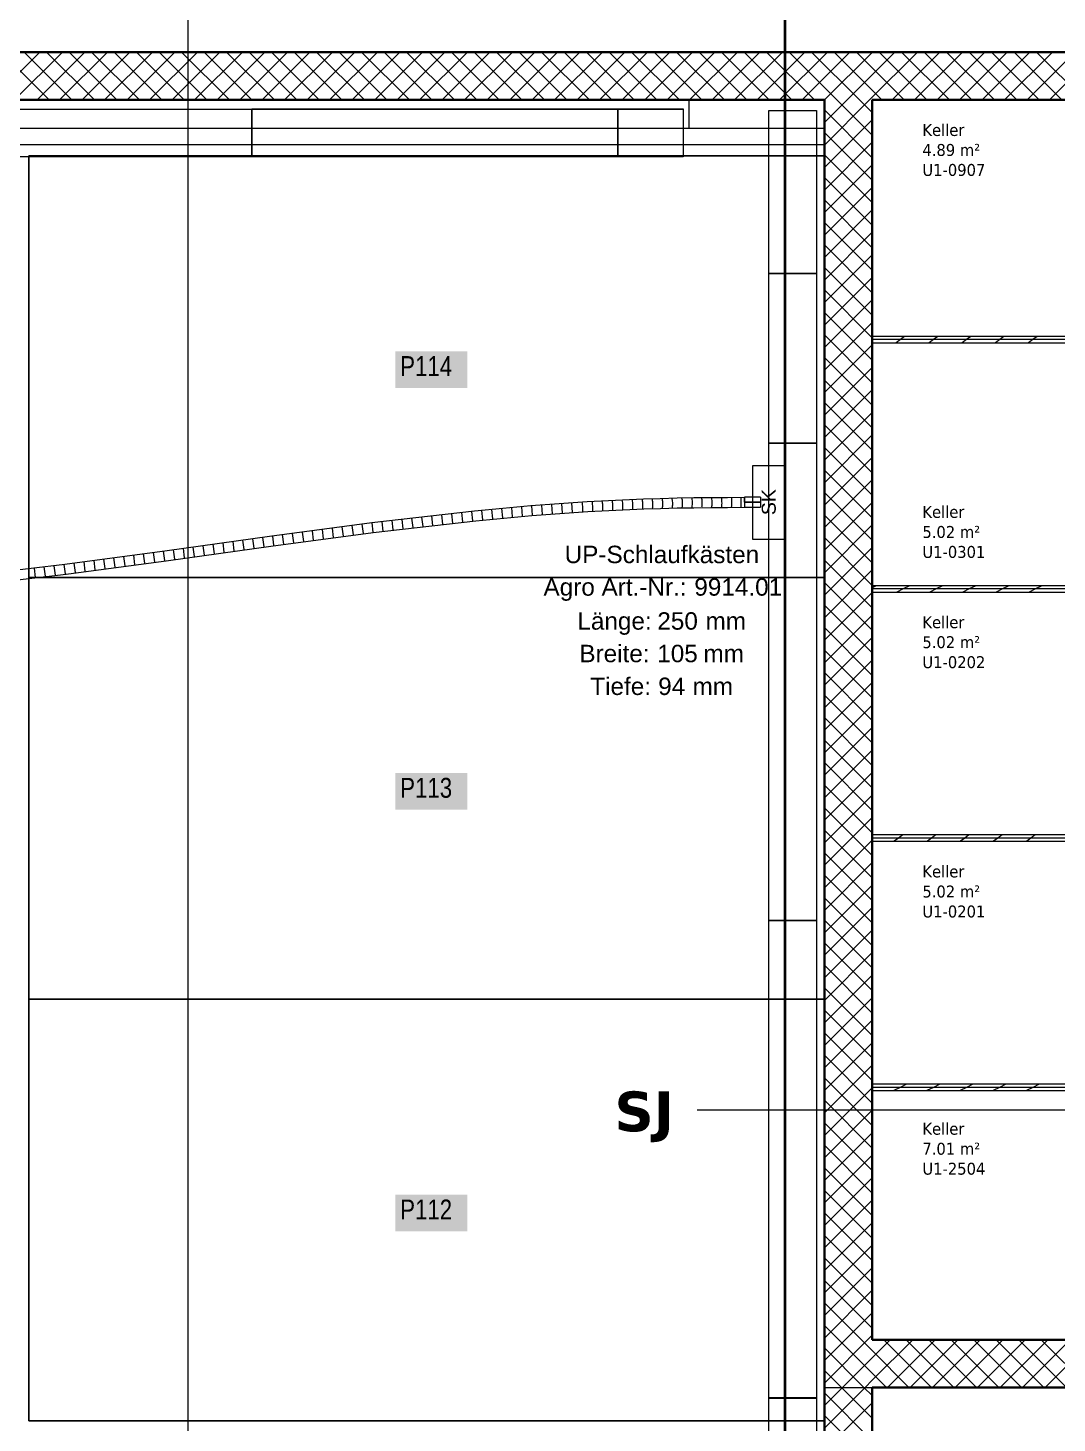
# Model space of a CAD drawing. Extents: x -882 to 613, y -179 to 707.
# Drawn here: x 5.4 to 134.7, y 392 to 567.3 of the extents above; entities that cross this region are included whole.
import ezdxf
from ezdxf.lldxf.tags import DXFTag

# ---------------------------------------------------------------- set-up
doc = ezdxf.new("R2010")
doc.units = 0
doc.layers.get('0').update_dxf_attribs({"lineweight": 13})
for name, color, linetype, lineweight, true_color in [('A-____-MATC-OTLN', 7, 'Strichpunkt - Mittel', 40, 0x0080ff), ('A-DETL-____-OTLN', 5, 'Continuous', 9, 0x0000ff), ('EL01_WAN_Röhre Decke', 1, 'Continuous', 13, 0xff0000), ('EL01_WAN_Röhre Decke Typ', 1, 'Continuous', 13, 0xff0000), ('EL01_WAN_Schlaufkasten', 1, 'Continuous', 13, 0xff0000), ('EL01_WAN_Trassen', 40, 'Continuous', 13, 0xffbf00), ('S-GRID-____-IDEN', 7, 'Continuous', 9, 0x5555aa)]:
    doc.layers.add(name, color=color, linetype=linetype, lineweight=lineweight, true_color=true_color)
for name, color, linetype, lineweight in [('A-AREA-____-IDEN', 7, 'Continuous', 5), ('A-FLOR-____-OTLN', 7, 'Continuous', 9), ('A-WALL-____-MCUT', 7, 'Continuous', 35), ('A-WALL-____-PATT', 7, 'Continuous', 35), ('A-WALL-FNSH-MCUT', 7, 'Continuous', 35), ('C-PRKG-____-IDEN', 7, 'Continuous', 5), ('C-PRKG-____-OTLN', 7, 'Continuous', 9), ('S-GRID-____-OTLN', 7, 'Continuous', 5)]:
    doc.layers.add(name, color=color, linetype=linetype, lineweight=lineweight)
doc.styles.get("Standard").update_dxf_attribs({"font": 'arial.ttf'})
tags = doc.linetypes.add('_Rasterlinie_', pattern=[0.375, 0.2, -0.05, 0.075, -0.05]).pattern_tags.tags
tags[10:11] = [DXFTag(74, 4), DXFTag(75, 0), DXFTag(340, '0'), DXFTag(46, 1.0), DXFTag(50, 0.0), DXFTag(44, 0.0), DXFTag(45, 0.0)]
tags[8:9] = [DXFTag(74, 4), DXFTag(75, 0), DXFTag(340, '0'), DXFTag(46, 1.0), DXFTag(50, 0.0), DXFTag(44, 0.0), DXFTag(45, 0.0)]
tags[6:7] = [DXFTag(74, 4), DXFTag(75, 0), DXFTag(340, '0'), DXFTag(46, 1.0), DXFTag(50, 0.0), DXFTag(44, 0.0), DXFTag(45, 0.0)]
tags[4:5] = [DXFTag(74, 4), DXFTag(75, 0), DXFTag(340, '0'), DXFTag(46, 1.0), DXFTag(50, 0.0), DXFTag(44, 0.0), DXFTag(45, 0.0)]
tags = doc.linetypes.add('Gestrichelt', pattern=[0.1, 0.05, -0.05]).pattern_tags.tags
tags[6:7] = [DXFTag(74, 4), DXFTag(75, 0), DXFTag(340, '0'), DXFTag(46, 1.0), DXFTag(50, 0.0), DXFTag(44, 0.0), DXFTag(45, 0.0)]
tags[4:5] = [DXFTag(74, 4), DXFTag(75, 0), DXFTag(340, '0'), DXFTag(46, 1.0), DXFTag(50, 0.0), DXFTag(44, 0.0), DXFTag(45, 0.0)]
tags = doc.linetypes.add('Strichpunkt - Mittel', pattern=[0.35, 0.15, -0.1, 0, -0.1]).pattern_tags.tags
tags[10:11] = [DXFTag(74, 4), DXFTag(75, 0), DXFTag(340, '0'), DXFTag(46, 1.0), DXFTag(50, 0.0), DXFTag(44, 0.0), DXFTag(45, 0.0)]
tags[8:9] = [DXFTag(74, 4), DXFTag(75, 0), DXFTag(340, '0'), DXFTag(46, 1.0), DXFTag(50, 0.0), DXFTag(44, 0.0), DXFTag(45, 0.0)]
tags[6:7] = [DXFTag(74, 4), DXFTag(75, 0), DXFTag(340, '0'), DXFTag(46, 1.0), DXFTag(50, 0.0), DXFTag(44, 0.0), DXFTag(45, 0.0)]
tags[4:5] = [DXFTag(74, 4), DXFTag(75, 0), DXFTag(340, '0'), DXFTag(46, 1.0), DXFTag(50, 0.0), DXFTag(44, 0.0), DXFTag(45, 0.0)]
tags = doc.linetypes.add('STRICHPUNKT2', pattern=[12.7, 6.35, -3.175, 0, -3.175]).pattern_tags.tags
tags[10:11] = [DXFTag(74, 4), DXFTag(75, 0), DXFTag(340, '0'), DXFTag(46, 0.0), DXFTag(50, 0.0), DXFTag(44, 0.0), DXFTag(45, 0.0)]
tags[8:9] = [DXFTag(74, 4), DXFTag(75, 0), DXFTag(340, '0'), DXFTag(46, 0.0), DXFTag(50, 0.0), DXFTag(44, 0.0), DXFTag(45, 0.0)]
tags[6:7] = [DXFTag(74, 4), DXFTag(75, 0), DXFTag(340, '0'), DXFTag(46, 0.0), DXFTag(50, 0.0), DXFTag(44, 0.0), DXFTag(45, 0.0)]
tags[4:5] = [DXFTag(74, 4), DXFTag(75, 0), DXFTag(340, '0'), DXFTag(46, 0.0), DXFTag(50, 0.0), DXFTag(44, 0.0), DXFTag(45, 0.0)]

# ---------------------------------------------------------------- blocks, each defined once
blk = doc.blocks.new('Referenz-A0UJ2IESXE', base_point=(-902.38, -164.15))
at = {"layer": 'A-____-MATC-OTLN', "color": 0, "linetype": 'Strichpunkt - Mittel', "ltscale": 0.4}
blk.add_line((100.49, 702.41), (100.49, -157.46), dxfattribs=at)
at = {"layer": 'A-DETL-____-OTLN', "color": 0, "linetype": 'Gestrichelt', "ltscale": 0.13}
blk.add_line((-53.71, 552.68), (105.49, 552.68), dxfattribs=at)
at = {"layer": 'A-FLOR-____-OTLN', "color": 0, "linetype": 'Continuous', "ltscale": 0.13}
for p, q in [((105.49, 558.28), (-53.71, 558.28)), ((88.49, 554.69), (88.49, 558.28)), ((105.49, 554.69), (-53.71, 554.69))]:
    blk.add_line(p, q, dxfattribs=at)
at = {"layer": 'A-WALL-____-MCUT', "color": 0, "linetype": 'Continuous', "ltscale": 0.35}
for p, q in [((368.89, 564.29), (-640.67, 564.29)), ((105.49, 558.29), (-53.71, 558.29)), ((105.49, 558.29), (105.49, 319.69)), ((111.49, 527.77), (111.49, 558.29)), ((222.79, 558.29), (111.49, 558.29)), ((111.49, 402.49), (111.49, 527.77)), ((244.79, 402.49), (111.49, 402.49)), ((111.49, 396.49), (243.79, 396.49)), ((111.49, 327.69), (111.49, 396.49))]:
    blk.add_line(p, q, dxfattribs=at)
at = {"layer": 'A-WALL-____-MCUT', "color": 0, "linetype": 'Continuous', "lineweight": 9, "ltscale": 0.13}
for p, q in [((177.29, 528.17), (111.49, 528.17)), ((177.29, 496.84), (111.49, 496.84)), ((177.29, 465.52), (111.49, 465.52)), ((177.69, 434.19), (111.49, 434.19)), ((105.49, 396.49), (111.49, 396.49))]:
    blk.add_line(p, q, dxfattribs=at)
at = {"layer": 'A-WALL-____-PATT', "color": 0, "linetype": 'Continuous', "lineweight": 9, "ltscale": 0.13}
for p, q in [((0.86, 558.29), (6.86, 564.29)), ((8.05, 558.29), (2.05, 564.29)), ((3.69, 558.29), (9.69, 564.29)), ((10.88, 558.29), (4.88, 564.29)), ((6.52, 558.29), (12.52, 564.29)), ((13.71, 558.29), (7.71, 564.29)), ((9.35, 558.29), (15.35, 564.29)), ((16.54, 558.29), (10.54, 564.29)), ((12.18, 558.29), (18.18, 564.29)), ((19.37, 558.29), (13.37, 564.29)), ((15, 558.29), (21, 564.29)), ((22.2, 558.29), (16.2, 564.29)), ((17.83, 558.29), (23.83, 564.29)), ((25.02, 558.29), (19.02, 564.29)), ((20.66, 558.29), (26.66, 564.29)), ((27.85, 558.29), (21.85, 564.29)), ((23.49, 558.29), (29.49, 564.29)), ((30.68, 558.29), (24.68, 564.29)), ((26.32, 558.29), (32.32, 564.29)), ((33.51, 558.29), (27.51, 564.29)), ((29.15, 558.29), (35.15, 564.29)), ((36.34, 558.29), (30.34, 564.29)), ((31.98, 558.29), (37.98, 564.29)), ((39.17, 558.29), (33.17, 564.29)), ((34.8, 558.29), (40.8, 564.29)), ((41.99, 558.29), (35.99, 564.29)), ((37.63, 558.29), (43.63, 564.29)), ((44.82, 558.29), (38.82, 564.29)), ((40.46, 558.29), (46.46, 564.29)), ((47.65, 558.29), (41.65, 564.29)), ((43.29, 558.29), (49.29, 564.29)), ((50.48, 558.29), (44.48, 564.29)), ((46.12, 558.29), (52.12, 564.29)), ((53.31, 558.29), (47.31, 564.29)), ((48.95, 558.29), (54.95, 564.29)), ((56.14, 558.29), (50.14, 564.29)), ((51.77, 558.29), (57.77, 564.29)), ((58.97, 558.29), (52.97, 564.29)), ((54.6, 558.29), (60.6, 564.29)), ((61.79, 558.29), (55.79, 564.29)), ((57.43, 558.29), (63.43, 564.29)), ((64.62, 558.29), (58.62, 564.29)), ((60.26, 558.29), (66.26, 564.29)), ((67.45, 558.29), (61.45, 564.29)), ((63.09, 558.29), (69.09, 564.29)), ((70.28, 558.29), (64.28, 564.29)), ((65.92, 558.29), (71.92, 564.29)), ((73.11, 558.29), (67.11, 564.29)), ((68.74, 558.29), (74.74, 564.29)), ((75.94, 558.29), (69.94, 564.29)), ((71.57, 558.29), (77.57, 564.29)), ((78.76, 558.29), (72.76, 564.29)), ((74.4, 558.29), (80.4, 564.29)), ((81.59, 558.29), (75.59, 564.29)), ((77.23, 558.29), (83.23, 564.29)), ((84.42, 558.29), (78.42, 564.29)), ((80.06, 558.29), (86.06, 564.29)), ((87.25, 558.29), (81.25, 564.29)), ((82.89, 558.29), (88.89, 564.29)), ((90.08, 558.29), (84.08, 564.29)), ((85.72, 558.29), (91.72, 564.29)), ((92.91, 558.29), (86.91, 564.29)), ((88.54, 558.29), (94.54, 564.29)), ((95.73, 558.29), (89.73, 564.29)), ((91.37, 558.29), (97.37, 564.29)), ((98.56, 558.29), (92.56, 564.29)), ((94.2, 558.29), (100.2, 564.29)), ((101.39, 558.29), (95.39, 564.29)), ((97.03, 558.29), (103.03, 564.29)), ((104.22, 558.29), (98.22, 564.29)), ((99.86, 558.29), (105.86, 564.29)), ((107.05, 558.29), (101.05, 564.29)), ((102.69, 558.29), (108.69, 564.29)), ((109.88, 558.29), (103.88, 564.29)), ((105.51, 558.29), (111.51, 564.29)), ((112.71, 558.29), (106.71, 564.29)), ((108.34, 558.29), (114.34, 564.29)), ((115.53, 558.29), (109.53, 564.29)), ((111.17, 558.29), (117.17, 564.29)), ((118.36, 558.29), (112.36, 564.29)), ((114, 558.29), (120, 564.29)), ((121.19, 558.29), (115.19, 564.29)), ((116.83, 558.29), (122.83, 564.29)), ((124.02, 558.29), (118.02, 564.29)), ((119.66, 558.29), (125.66, 564.29)), ((126.85, 558.29), (120.85, 564.29)), ((122.48, 558.29), (128.48, 564.29)), ((129.68, 558.29), (123.68, 564.29)), ((125.31, 558.29), (131.31, 564.29)), ((132.5, 558.29), (126.5, 564.29)), ((128.14, 558.29), (134.14, 564.29)), ((135.33, 558.29), (129.33, 564.29)), ((130.97, 558.29), (136.97, 564.29)), ((138.16, 558.29), (132.16, 564.29)), ((133.8, 558.29), (139.8, 564.29)), ((105.49, 558.27), (105.51, 558.29)), ((105.49, 555.44), (108.34, 558.29)), ((105.49, 552.61), (111.17, 558.29)), ((111.49, 553.85), (107.05, 558.29)), ((111.49, 556.68), (109.88, 558.29)), ((111.49, 551.02), (105.49, 557.02)), ((105.49, 549.78), (111.49, 555.78)), ((111.49, 548.2), (105.49, 554.2)), ((105.49, 546.95), (111.49, 552.95)), ((111.49, 545.37), (105.49, 551.37)), ((105.49, 544.12), (111.49, 550.12)), ((111.49, 542.54), (105.49, 548.54)), ((105.49, 541.29), (111.49, 547.29)), ((111.49, 539.71), (105.49, 545.71)), ((105.49, 538.47), (111.49, 544.47)), ((111.49, 536.88), (105.49, 542.88)), ((105.49, 535.64), (111.49, 541.64)), ((111.49, 534.05), (105.49, 540.05)), ((105.49, 532.81), (111.49, 538.81)), ((111.49, 531.23), (105.49, 537.23)), ((105.49, 529.98), (111.49, 535.98)), ((111.49, 528.4), (105.49, 534.4)), ((105.49, 527.15), (111.49, 533.15)), ((111.49, 525.57), (105.49, 531.57)), ((105.49, 524.32), (111.49, 530.32)), ((111.49, 522.74), (105.49, 528.74)), ((115.03, 528.17), (114.49, 527.77)), ((115.56, 528.57), (115.03, 528.17)), ((119.19, 528.17), (118.66, 527.77)), ((119.73, 528.57), (119.19, 528.17)), ((123.36, 528.17), (122.82, 527.77)), ((123.89, 528.57), (123.36, 528.17)), ((127.52, 528.17), (126.99, 527.77)), ((128.06, 528.57), (127.52, 528.17)), ((131.69, 528.17), (131.15, 527.77)), ((132.22, 528.57), (131.69, 528.17)), ((105.49, 521.5), (111.49, 527.5)), ((111.49, 519.91), (105.49, 525.91)), ((105.49, 518.67), (111.49, 524.67)), ((111.49, 517.08), (105.49, 523.08)), ((105.49, 515.84), (111.49, 521.84)), ((111.49, 514.25), (105.49, 520.25)), ((105.49, 513.01), (111.49, 519.01)), ((111.49, 511.43), (105.49, 517.43)), ((105.49, 510.18), (111.49, 516.18)), ((111.49, 508.6), (105.49, 514.6)), ((105.49, 507.35), (111.49, 513.35)), ((111.49, 505.77), (105.49, 511.77)), ((105.49, 504.53), (111.49, 510.53)), ((111.49, 502.94), (105.49, 508.94)), ((105.49, 501.7), (111.49, 507.7)), ((111.49, 500.11), (105.49, 506.11)), ((105.49, 498.87), (111.49, 504.87)), ((111.49, 497.28), (105.49, 503.28)), ((105.49, 496.04), (111.49, 502.04)), ((111.49, 494.46), (105.49, 500.46)), ((105.49, 493.21), (111.49, 499.21)), ((111.49, 491.63), (105.49, 497.63)), ((105.49, 490.38), (111.49, 496.38)), ((112, 497.24), (111.49, 496.98)), ((115.37, 496.84), (114.57, 496.44)), ((116.17, 497.24), (115.37, 496.84)), ((119.53, 496.84), (118.73, 496.44)), ((120.33, 497.24), (119.53, 496.84)), ((123.7, 496.84), (122.9, 496.44)), ((124.5, 497.24), (123.7, 496.84)), ((127.86, 496.84), (127.06, 496.44)), ((128.66, 497.24), (127.86, 496.84)), ((132.03, 496.84), (131.23, 496.44)), ((132.83, 497.24), (132.03, 496.84)), ((111.49, 488.8), (105.49, 494.8)), ((105.49, 487.55), (111.49, 493.55)), ((111.49, 485.97), (105.49, 491.97)), ((105.49, 484.73), (111.49, 490.73)), ((111.49, 483.14), (105.49, 489.14)), ((105.49, 481.9), (111.49, 487.9)), ((111.49, 480.31), (105.49, 486.31)), ((105.49, 479.07), (111.49, 485.07)), ((111.49, 477.49), (105.49, 483.49)), ((105.49, 476.24), (111.49, 482.24)), ((111.49, 474.66), (105.49, 480.66)), ((105.49, 473.41), (111.49, 479.41)), ((111.49, 471.83), (105.49, 477.83)), ((105.49, 470.58), (111.49, 476.58)), ((111.49, 469), (105.49, 475)), ((105.49, 467.76), (111.49, 473.76)), ((111.49, 466.17), (105.49, 472.17)), ((105.49, 464.93), (111.49, 470.93)), ((111.49, 463.34), (105.49, 469.34)), ((105.49, 462.1), (111.49, 468.1)), ((111.49, 460.51), (105.49, 466.51)), ((105.49, 459.27), (111.49, 465.27)), ((114.79, 465.52), (114.26, 465.12)), ((115.33, 465.92), (114.79, 465.52)), ((118.96, 465.52), (118.43, 465.12)), ((119.49, 465.92), (118.96, 465.52)), ((123.12, 465.52), (122.59, 465.12)), ((123.66, 465.92), (123.12, 465.52)), ((127.29, 465.52), (126.76, 465.12)), ((127.82, 465.92), (127.29, 465.52)), ((131.45, 465.52), (130.92, 465.12)), ((131.99, 465.92), (131.45, 465.52)), ((111.49, 457.69), (105.49, 463.69)), ((105.49, 456.44), (111.49, 462.44)), ((111.49, 454.86), (105.49, 460.86)), ((105.49, 453.61), (111.49, 459.61)), ((111.49, 452.03), (105.49, 458.03)), ((105.49, 450.79), (111.49, 456.79)), ((111.49, 449.2), (105.49, 455.2)), ((105.49, 447.96), (111.49, 453.96)), ((111.49, 446.37), (105.49, 452.37)), ((105.49, 445.13), (111.49, 451.13)), ((111.49, 443.54), (105.49, 449.54)), ((105.49, 442.3), (111.49, 448.3)), ((111.49, 440.72), (105.49, 446.72)), ((105.49, 439.47), (111.49, 445.47)), ((111.49, 437.89), (105.49, 443.89)), ((105.49, 436.64), (111.49, 442.64)), ((111.49, 435.06), (105.49, 441.06)), ((105.49, 433.81), (111.49, 439.81)), ((111.49, 432.23), (105.49, 438.23)), ((105.49, 430.99), (111.49, 436.99)), ((111.49, 429.4), (105.49, 435.4)), ((105.49, 428.16), (111.49, 434.16)), ((111.65, 434.59), (111.49, 434.51)), ((115.02, 434.19), (114.22, 433.79)), ((115.82, 434.59), (115.02, 434.19)), ((119.18, 434.19), (118.38, 433.79)), ((119.98, 434.59), (119.18, 434.19)), ((123.35, 434.19), (122.55, 433.79)), ((124.15, 434.59), (123.35, 434.19)), ((127.51, 434.19), (126.71, 433.79)), ((128.31, 434.59), (127.51, 434.19)), ((131.68, 434.19), (130.88, 433.79)), ((132.48, 434.59), (131.68, 434.19)), ((111.49, 426.57), (105.49, 432.57)), ((105.49, 425.33), (111.49, 431.33)), ((111.49, 423.74), (105.49, 429.74)), ((105.49, 422.5), (111.49, 428.5)), ((111.49, 420.92), (105.49, 426.92)), ((105.49, 419.67), (111.49, 425.67)), ((111.49, 418.09), (105.49, 424.09)), ((105.49, 416.84), (111.49, 422.84)), ((111.49, 415.26), (105.49, 421.26)), ((105.49, 414.02), (111.49, 420.02)), ((111.49, 412.43), (105.49, 418.43)), ((105.49, 411.19), (111.49, 417.19)), ((111.49, 409.6), (105.49, 415.6)), ((105.49, 408.36), (111.49, 414.36)), ((111.49, 406.77), (105.49, 412.77)), ((105.49, 405.53), (111.49, 411.53)), ((111.49, 403.95), (105.49, 409.95)), ((105.49, 402.7), (111.49, 408.7)), ((111.49, 401.12), (105.49, 407.12)), ((105.49, 399.87), (111.49, 405.87)), ((111.49, 398.29), (105.49, 404.29)), ((105.49, 397.05), (111.49, 403.05)), ((111.49, 400.22), (113.76, 402.49)), ((111.49, 397.39), (116.59, 402.49)), ((118.94, 396.49), (112.94, 402.49)), ((113.42, 396.49), (119.42, 402.49)), ((121.77, 396.49), (115.77, 402.49)), ((116.25, 396.49), (122.25, 402.49)), ((124.6, 396.49), (118.6, 402.49)), ((119.08, 396.49), (125.08, 402.49)), ((127.43, 396.49), (121.43, 402.49)), ((121.91, 396.49), (127.91, 402.49)), ((130.26, 396.49), (124.26, 402.49)), ((124.73, 396.49), (130.73, 402.49)), ((133.08, 396.49), (127.08, 402.49)), ((127.56, 396.49), (133.56, 402.49)), ((135.91, 396.49), (129.91, 402.49)), ((130.39, 396.49), (136.39, 402.49)), ((138.74, 396.49), (132.74, 402.49)), ((133.22, 396.49), (139.22, 402.49)), ((110.46, 396.49), (105.49, 401.46)), ((107.76, 396.49), (111.49, 400.22)), ((116.11, 396.49), (111.49, 401.12)), ((107.63, 396.49), (105.49, 398.63)), ((113.28, 396.49), (111.49, 398.29)), ((105.49, 394.22), (107.76, 396.49)), ((105.49, 391.39), (110.59, 396.49)), ((111.49, 392.63), (107.63, 396.49)), ((111.49, 395.46), (110.46, 396.49)), ((110.59, 396.49), (111.49, 397.39)), ((111.49, 389.8), (105.49, 395.8)), ((105.49, 388.56), (111.49, 394.56)), ((111.49, 386.98), (105.49, 392.98))]:
    blk.add_line(p, q, dxfattribs=at)
at = {"layer": 'A-WALL-FNSH-MCUT', "color": 0, "linetype": 'Continuous', "lineweight": 9, "ltscale": 0.13}
for p, q in [((177.29, 528.57), (111.49, 528.57)), ((111.49, 527.77), (177.29, 527.77)), ((177.29, 497.24), (111.49, 497.24)), ((111.49, 496.44), (177.29, 496.44)), ((177.29, 465.92), (111.49, 465.92)), ((111.49, 465.12), (177.29, 465.12)), ((177.29, 434.59), (111.49, 434.59)), ((111.49, 433.79), (178.09, 433.79))]:
    blk.add_line(p, q, dxfattribs=at)
at = {"layer": 'C-PRKG-____-IDEN', "color": 7, "linetype": 'Continuous', "ltscale": 0.13, "true_color": 0xffffff}
for points in [[(51.53, 522.1), (60.6, 522.1), (51.53, 526.7)], [(60.6, 522.1), (51.53, 526.7), (60.6, 526.7)], [(51.53, 469.11), (60.6, 469.11), (51.53, 473.71)], [(60.6, 469.11), (51.53, 473.71), (60.6, 473.71)], [(51.53, 416.12), (60.6, 416.12), (51.53, 420.72)], [(60.6, 416.12), (51.53, 420.72), (60.6, 420.72)]]:
    blk.add_solid(points, dxfattribs=at)
at = {"layer": 'C-PRKG-____-OTLN', "color": 0, "linetype": 'Continuous', "ltscale": 0.13}
for p, q in [((5.49, 551.26), (5.49, 498.27)), ((105.49, 551.26), (5.49, 551.26)), ((105.49, 551.26), (5.49, 551.26)), ((5.49, 551.26), (5.49, 498.27)), ((5.49, 498.27), (5.49, 551.26)), ((5.49, 551.26), (105.49, 551.26)), ((5.49, 551.26), (5.49, 551.26)), ((105.49, 551.26), (105.49, 498.27)), ((105.49, 551.26), (105.49, 498.27)), ((5.49, 498.27), (5.49, 445.28)), ((105.49, 498.27), (5.49, 498.27)), ((105.49, 498.27), (5.49, 498.27)), ((5.49, 498.27), (5.49, 445.28)), ((5.49, 445.28), (5.49, 498.27)), ((5.49, 498.27), (105.49, 498.27)), ((5.49, 498.27), (5.49, 498.27)), ((105.49, 498.27), (5.49, 498.27)), ((5.49, 498.27), (105.49, 498.27)), ((105.49, 498.27), (5.49, 498.27)), ((5.49, 498.27), (5.49, 498.27)), ((105.49, 498.27), (105.49, 445.28)), ((105.49, 498.27), (105.49, 445.28)), ((5.49, 445.28), (5.49, 392.29)), ((105.49, 445.28), (5.49, 445.28)), ((105.49, 445.28), (5.49, 445.28)), ((5.49, 445.28), (5.49, 392.29)), ((5.49, 392.29), (5.49, 445.28)), ((5.49, 445.28), (105.49, 445.28)), ((5.49, 445.28), (5.49, 445.28)), ((105.49, 445.28), (5.49, 445.28)), ((5.49, 445.28), (105.49, 445.28)), ((105.49, 445.28), (5.49, 445.28)), ((5.49, 445.28), (5.49, 445.28)), ((105.49, 445.28), (105.49, 392.29)), ((105.49, 445.28), (105.49, 392.29)), ((105.49, 392.29), (5.49, 392.29)), ((5.49, 392.29), (105.49, 392.29)), ((105.49, 392.29), (5.49, 392.29)), ((5.49, 392.29), (5.49, 392.29))]:
    blk.add_line(p, q, dxfattribs=at)
at = {"layer": 'S-GRID-____-OTLN', "color": 0, "linetype": '_Rasterlinie_', "ltscale": 0.13}
for p, q in [((25.49, -157.46), (25.49, 660.29)), ((89.49, 431.39), (391.8, 431.39))]:
    blk.add_line(p, q, dxfattribs=at)
at = {"layer": 'A-AREA-____-IDEN', "color": 0, "linetype": 'Continuous', "ltscale": 0.13, "char_height": 1.5, "attachment_point": 1}
for s, insert in [('{\\W0.9;\\fVerdana;Keller}', (117.8, 555.25)), ('{\\W0.9;\\fVerdana;4.89 m²}', (117.8, 552.74)), ('{\\W0.9;\\fVerdana;U1-0907}', (117.8, 550.23)), ('{\\W0.9;\\fVerdana;Keller}', (117.8, 507.26)), ('{\\W0.9;\\fVerdana;5.02 m²}', (117.8, 504.74)), ('{\\W0.9;\\fVerdana;U1-0301}', (117.8, 502.23)), ('{\\W0.9;\\fVerdana;Keller}', (117.8, 493.4)), ('{\\W0.9;\\fVerdana;5.02 m²}', (117.8, 490.89)), ('{\\W0.9;\\fVerdana;U1-0202}', (117.8, 488.38)), ('{\\W0.9;\\fVerdana;Keller}', (117.8, 462.08)), ('{\\W0.9;\\fVerdana;5.02 m²}', (117.8, 459.56)), ('{\\W0.9;\\fVerdana;U1-0201}', (117.8, 457.05)), ('{\\W0.9;\\fVerdana;Keller}', (117.8, 429.75)), ('{\\W0.9;\\fVerdana;7.01 m²}', (117.8, 427.24)), ('{\\W0.9;\\fVerdana;U1-2504}', (117.8, 424.73))]:
    blk.add_mtext(s, dxfattribs=dict(at, insert=insert))
at = {"layer": 'C-PRKG-____-IDEN', "color": 0, "linetype": 'Continuous', "ltscale": 0.13, "char_height": 2.5, "attachment_point": 1}
for s, insert in [('{\\W0.8;\\fArial;P114}', (52.16, 526.08)), ('{\\W0.8;\\fArial;P113}', (52.16, 473.09)), ('{\\W0.8;\\fArial;P112}', (52.16, 420.1))]:
    blk.add_mtext(s, dxfattribs=dict(at, insert=insert))
at = {"layer": 'S-GRID-____-IDEN', "color": 0, "linetype": 'Continuous', "lineweight": 5, "ltscale": 0.13, "insert": (79.09, 433.68), "char_height": 5, "attachment_point": 1}
blk.add_mtext('{\\fVerdana|b1|i0;SJ}', dxfattribs=at)
blk = doc.blocks.new('Kabelkanal-A0UJ2IF4XE', base_point=(98.49, 536.46))
at = {"color": 0, "linetype": 'ByBlock', "lineweight": -2, "ltscale": 0.13}
for p, q in [((98.49, 556.93), (98.49, 556.95)), ((98.49, 536.48), (98.49, 556.95)), ((98.49, 556.95), (104.49, 556.95)), ((98.49, 536.46), (98.49, 556.93)), ((98.49, 556.93), (104.49, 556.93)), ((104.49, 556.93), (104.49, 556.95)), ((104.49, 556.95), (104.49, 536.48)), ((104.49, 556.93), (104.49, 536.46)), ((98.49, 536.46), (98.49, 536.48)), ((104.49, 536.48), (98.49, 536.48)), ((104.49, 536.46), (104.49, 536.48)), ((104.49, 536.46), (98.49, 536.46))]:
    blk.add_line(p, q, dxfattribs=at)
blk = doc.blocks.new('Kabelkanal-A0UJ2IFGXE', base_point=(33.49, 551.13))
at = {"color": 0, "linetype": 'ByBlock', "lineweight": -2, "ltscale": 0.13}
for p, q in [((33.49, 557.13), (33.49, 557.15)), ((33.49, 551.16), (33.49, 557.15)), ((33.49, 557.15), (79.53, 557.15)), ((33.49, 551.13), (33.49, 557.13)), ((33.49, 557.13), (79.53, 557.13)), ((79.53, 557.13), (79.53, 557.15)), ((79.53, 557.15), (79.53, 551.16)), ((79.53, 557.13), (79.53, 551.13)), ((33.49, 551.13), (33.49, 551.16)), ((79.53, 551.16), (33.49, 551.16)), ((79.53, 551.13), (33.49, 551.13)), ((79.53, 551.13), (79.53, 551.16))]:
    blk.add_line(p, q, dxfattribs=at)
blk = doc.blocks.new('Kabelkanal-A0UJ2IFIXE', base_point=(98.49, 395.16))
at = {"color": 0, "linetype": 'ByBlock', "lineweight": -2, "ltscale": 0.13}
for p, q in [((98.49, 455.15), (98.49, 455.18)), ((98.49, 395.19), (98.49, 455.18)), ((98.49, 455.18), (104.49, 455.18)), ((98.49, 395.16), (98.49, 455.15)), ((98.49, 455.15), (104.49, 455.15)), ((104.49, 455.15), (104.49, 455.18)), ((104.49, 455.18), (104.49, 395.19)), ((104.49, 455.15), (104.49, 395.16)), ((98.49, 395.16), (98.49, 395.19)), ((104.49, 395.19), (98.49, 395.19)), ((104.49, 395.16), (98.49, 395.16)), ((104.49, 395.16), (104.49, 395.19))]:
    blk.add_line(p, q, dxfattribs=at)
blk = doc.blocks.new('Kabelkanal-A0UJ2IFKXE', base_point=(98.49, 515.14))
at = {"color": 0, "linetype": 'ByBlock', "lineweight": -2, "ltscale": 0.13}
for p, q in [((98.49, 536.46), (98.49, 536.48)), ((98.49, 515.16), (98.49, 536.48)), ((98.49, 536.48), (104.49, 536.48)), ((104.49, 536.46), (104.49, 536.48)), ((104.49, 536.48), (104.49, 515.16)), ((98.49, 515.14), (98.49, 536.46)), ((98.49, 536.46), (104.49, 536.46)), ((104.49, 536.46), (104.49, 515.14)), ((98.49, 515.14), (98.49, 515.16)), ((104.49, 515.16), (98.49, 515.16)), ((104.49, 515.14), (98.49, 515.14)), ((104.49, 515.14), (104.49, 515.16))]:
    blk.add_line(p, q, dxfattribs=at)
blk = doc.blocks.new('Kabelkanal-A0UJ2IFMXE', base_point=(-26.51, 551.13))
at = {"color": 0, "linetype": 'ByBlock', "lineweight": -2, "ltscale": 0.13}
for p, q in [((-26.51, 551.13), (-26.51, 557.13)), ((-26.51, 557.13), (33.49, 557.13)), ((33.49, 557.13), (33.49, 551.13)), ((33.49, 551.13), (-26.51, 551.13))]:
    blk.add_line(p, q, dxfattribs=at)
blk = doc.blocks.new('Kabelkanal-A0UJ2IG0XE', base_point=(98.49, 335.17))
at = {"color": 0, "linetype": 'ByBlock', "lineweight": -2, "ltscale": 0.13}
for p, q in [((98.49, 395.16), (98.49, 395.19)), ((98.49, 335.2), (98.49, 395.19)), ((98.49, 395.19), (104.49, 395.19)), ((98.49, 335.17), (98.49, 395.16)), ((98.49, 395.16), (104.49, 395.16)), ((104.49, 395.16), (104.49, 395.19)), ((104.49, 395.19), (104.49, 335.2)), ((104.49, 395.16), (104.49, 335.17)), ((98.49, 335.17), (98.49, 335.2)), ((104.49, 335.2), (98.49, 335.2)), ((104.49, 335.17), (98.49, 335.17)), ((104.49, 335.17), (104.49, 335.2))]:
    blk.add_line(p, q, dxfattribs=at)
blk = doc.blocks.new('Kabelkanal-A0UJ2IGKXE', base_point=(98.49, 455.15))
at = {"color": 0, "linetype": 'ByBlock', "lineweight": -2, "ltscale": 0.13}
for p, q in [((98.49, 515.14), (98.49, 515.16)), ((98.49, 455.18), (98.49, 515.16)), ((98.49, 515.16), (104.49, 515.16)), ((98.49, 455.15), (98.49, 515.14)), ((98.49, 515.14), (104.49, 515.14)), ((104.49, 515.14), (104.49, 515.16)), ((104.49, 515.16), (104.49, 455.18)), ((104.49, 515.14), (104.49, 455.15)), ((98.49, 455.15), (98.49, 455.18)), ((104.49, 455.18), (98.49, 455.18)), ((104.49, 455.15), (98.49, 455.15)), ((104.49, 455.15), (104.49, 455.18))]:
    blk.add_line(p, q, dxfattribs=at)
blk = doc.blocks.new('Kabelkanal-A0UJ2IH6XE', base_point=(79.53, 551.13))
at = {"color": 0, "linetype": 'ByBlock', "lineweight": -2, "ltscale": 0.13}
for p, q in [((79.53, 557.13), (79.53, 557.15)), ((79.53, 551.16), (79.53, 557.15)), ((79.53, 557.15), (87.75, 557.15)), ((79.53, 551.13), (79.53, 557.13)), ((79.53, 557.13), (87.75, 557.13)), ((87.75, 557.13), (87.75, 557.15)), ((87.75, 557.15), (87.75, 551.16)), ((87.75, 557.13), (87.75, 551.13)), ((79.53, 551.13), (79.53, 551.16)), ((87.75, 551.16), (79.53, 551.16)), ((87.75, 551.13), (79.53, 551.13)), ((87.75, 551.13), (87.75, 551.16))]:
    blk.add_line(p, q, dxfattribs=at)
blk = doc.blocks.new('MText-A0UJ2IH8XE', base_point=(70.17, 483.5))
at = {"color": 0, "linetype": 'ByBlock', "lineweight": -2, "ltscale": 0.13, "char_height": 2.1875, "attachment_point": 1}
for s, insert in [('{\\fArial;UP-Schlaufkästen}', (72.83, 502.26)), ('{\\fArial;Agro}', (70.17, 498.17)), ('{\\fArial;Art.-Nr.:}', (77.47, 498.17)), ('{\\fArial;9914.01}', (89.13, 498.17)), ('{\\fArial;Länge:}', (74.43, 493.9)), ('{\\fArial;250}', (84.48, 493.9)), ('{\\fArial;mm}', (90.54, 493.9)), ('{\\fArial;Breite:}', (74.68, 489.81)), ('{\\fArial;105}', (84.47, 489.81)), ('{\\fArial;mm}', (90.28, 489.81)), ('{\\fArial;Tiefe:}', (76.05, 485.69)), ('{\\fArial;94}', (84.59, 485.69)), ('{\\fArial;mm}', (88.91, 485.69))]:
    blk.add_mtext(s, dxfattribs=dict(at, insert=insert))
blk = doc.blocks.new('Flexrohr-A0UJ2ILMXE', base_point=(-202.2, 495.35))
at = {"color": 0, "linetype": 'ByBlock', "lineweight": -2, "ltscale": 0.13}
for p, q in [((61.51, 506.65), (65.06, 506.99)), ((62.54, 505.52), (62.41, 506.7)), ((63.79, 505.64), (63.67, 506.82)), ((65.04, 505.76), (64.93, 506.94)), ((65.06, 506.99), (68.6, 507.3)), ((66.29, 505.87), (66.18, 507.05)), ((67.54, 505.98), (67.44, 507.16)), ((68.6, 507.3), (72.14, 507.57)), ((68.8, 506.09), (68.7, 507.27)), ((70.05, 506.18), (69.96, 507.36)), ((71.3, 506.28), (71.22, 507.46)), ((72.14, 507.57), (75.68, 507.8)), ((72.56, 506.37), (72.47, 507.55)), ((73.81, 506.45), (73.73, 507.64)), ((75, 507.72), (75.02, 507.64)), ((75.02, 507.64), (75.03, 507.53)), ((75.03, 507.53), (75.04, 507.38)), ((75.04, 507.38), (75.06, 507.22)), ((75.06, 507.22), (75.07, 507.05)), ((75.07, 507.05), (75.07, 506.88)), ((75.07, 506.88), (75.08, 506.74)), ((75.08, 506.74), (75.08, 506.62)), ((75.68, 507.8), (79.21, 508)), ((75.75, 506.55), (79.27, 506.74)), ((76.26, 507.8), (76.28, 507.72)), ((76.28, 507.72), (76.29, 507.6)), ((76.29, 507.6), (76.31, 507.46)), ((76.31, 507.46), (76.32, 507.29)), ((76.32, 507.29), (76.33, 507.12)), ((76.33, 507.12), (76.34, 506.96)), ((76.34, 506.7), (76.33, 506.62)), ((76.34, 506.96), (76.34, 506.81)), ((76.34, 506.81), (76.34, 506.7)), ((77.52, 507.87), (77.54, 507.79)), ((77.54, 507.79), (77.56, 507.67)), ((77.56, 507.67), (77.57, 507.53)), ((77.57, 507.53), (77.58, 507.36)), ((77.58, 507.36), (77.59, 507.19)), ((77.59, 507.19), (77.6, 507.03)), ((77.6, 506.88), (77.59, 506.76)), ((77.59, 506.76), (77.59, 506.68)), ((77.6, 507.03), (77.6, 506.88)), ((78.78, 507.94), (78.8, 507.86)), ((78.8, 507.86), (78.82, 507.74)), ((78.82, 507.74), (78.83, 507.6)), ((78.83, 507.6), (78.85, 507.43)), ((78.85, 506.83), (78.84, 506.75)), ((78.85, 507.43), (78.85, 507.26)), ((78.85, 507.26), (78.86, 507.1)), ((78.86, 506.95), (78.85, 506.83)), ((78.86, 507.1), (78.86, 506.95)), ((79.21, 508), (82.73, 508.15)), ((79.27, 506.74), (82.78, 506.89)), ((80.04, 507.99), (80.06, 507.92)), ((80.06, 507.92), (80.08, 507.8)), ((80.08, 507.8), (80.09, 507.65)), ((80.09, 507.65), (80.11, 507.49)), ((80.11, 506.89), (80.09, 506.81)), ((80.11, 507.49), (80.11, 507.32)), ((80.11, 507.32), (80.12, 507.15)), ((80.12, 507.15), (80.11, 507.01)), ((80.11, 507.01), (80.11, 506.89)), ((81.29, 508.05), (81.32, 507.97)), ((81.32, 507.97), (81.33, 507.85)), ((81.33, 507.85), (81.35, 507.71)), ((81.36, 506.94), (81.34, 506.86)), ((81.35, 507.71), (81.36, 507.54)), ((81.36, 507.54), (81.37, 507.37)), ((81.37, 507.06), (81.36, 506.94)), ((81.37, 507.37), (81.37, 507.21)), ((81.37, 507.21), (81.37, 507.06)), ((82.55, 508.1), (82.57, 508.02)), ((82.57, 508.02), (82.59, 507.91)), ((82.59, 507.91), (82.61, 507.76)), ((82.61, 507), (82.6, 506.92)), ((82.61, 507.76), (82.62, 507.6)), ((82.62, 507.11), (82.61, 507)), ((82.62, 507.6), (82.63, 507.43)), ((82.63, 507.26), (82.62, 507.11)), ((82.63, 507.43), (82.63, 507.26)), ((82.73, 508.15), (84.85, 508.21)), ((82.78, 506.89), (84.88, 506.95)), ((83.8, 508.14), (83.83, 508.06)), ((83.83, 508.06), (83.85, 507.95)), ((83.86, 507.04), (83.84, 506.96)), ((83.85, 507.95), (83.87, 507.8)), ((83.87, 507.16), (83.86, 507.04)), ((83.87, 507.8), (83.88, 507.64)), ((83.88, 507.3), (83.87, 507.16)), ((83.88, 507.64), (83.88, 507.47)), ((83.88, 507.47), (83.88, 507.3)), ((84.85, 508.21), (86.96, 508.27)), ((84.88, 506.95), (86.98, 507.01)), ((85.05, 508.18), (85.08, 508.1)), ((85.08, 508.1), (85.1, 507.99)), ((85.11, 507.08), (85.08, 507)), ((85.1, 507.99), (85.12, 507.84)), ((85.12, 507.19), (85.11, 507.08)), ((85.12, 507.84), (85.13, 507.68)), ((85.13, 507.34), (85.12, 507.19)), ((85.13, 507.68), (85.14, 507.51)), ((85.14, 507.51), (85.13, 507.34)), ((86.3, 508.21), (86.32, 508.13)), ((86.32, 508.13), (86.35, 508.02)), ((86.35, 507.11), (86.33, 507.03)), ((86.35, 508.02), (86.36, 507.87)), ((86.36, 507.22), (86.35, 507.11)), ((86.36, 507.87), (86.38, 507.71)), ((86.38, 507.37), (86.36, 507.22)), ((86.38, 507.71), (86.38, 507.54)), ((86.38, 507.54), (86.38, 507.37)), ((86.96, 508.27), (89.07, 508.3)), ((86.98, 507.01), (89.09, 507.04)), ((87.54, 508.24), (87.57, 508.16)), ((87.57, 508.16), (87.59, 508.04)), ((87.59, 507.13), (87.57, 507.05)), ((87.59, 508.04), (87.61, 507.9)), ((87.61, 507.25), (87.59, 507.13)), ((87.61, 507.9), (87.62, 507.73)), ((87.62, 507.4), (87.61, 507.25)), ((87.62, 507.73), (87.62, 507.56)), ((87.62, 507.56), (87.62, 507.4)), ((88.79, 508.26), (88.81, 508.18)), ((88.83, 507.16), (88.8, 507.08)), ((88.81, 508.18), (88.83, 508.06)), ((88.83, 508.06), (88.85, 507.92)), ((88.84, 507.27), (88.83, 507.16)), ((88.85, 507.42), (88.84, 507.27)), ((88.85, 507.92), (88.86, 507.75)), ((88.86, 507.58), (88.85, 507.42)), ((88.86, 507.75), (88.86, 507.58)), ((89.07, 508.3), (91.19, 508.33)), ((89.09, 507.04), (91.2, 507.07)), ((90.03, 508.28), (90.05, 508.2)), ((90.05, 508.2), (90.07, 508.08)), ((90.07, 507.17), (90.05, 507.09)), ((90.07, 508.08), (90.08, 507.94)), ((90.08, 507.29), (90.07, 507.17)), ((90.08, 507.94), (90.09, 507.77)), ((90.09, 507.44), (90.08, 507.29)), ((90.09, 507.77), (90.09, 507.6)), ((90.09, 507.6), (90.09, 507.44)), ((91.19, 508.33), (93.31, 508.34)), ((91.2, 507.07), (93.32, 507.08)), ((91.28, 508.29), (91.3, 508.21)), ((91.3, 507.19), (91.29, 507.11)), ((91.3, 508.21), (91.31, 508.1)), ((91.32, 507.3), (91.3, 507.19)), ((91.31, 508.1), (91.32, 507.95)), ((91.32, 507.95), (91.33, 507.79)), ((91.33, 507.45), (91.32, 507.3)), ((91.33, 507.79), (91.33, 507.61)), ((91.33, 507.61), (91.33, 507.45)), ((92.53, 508.3), (92.54, 508.22)), ((92.55, 507.2), (92.53, 507.12)), ((92.54, 508.22), (92.55, 508.1)), ((92.55, 508.1), (92.56, 507.96)), ((92.56, 507.31), (92.55, 507.2)), ((92.56, 507.96), (92.56, 507.79)), ((92.56, 507.79), (92.57, 507.62)), ((92.57, 507.62), (92.56, 507.46)), ((92.56, 507.46), (92.56, 507.31)), ((93.31, 508.34), (95.44, 508.35)), ((93.32, 507.08), (95.44, 507.09)), ((93.78, 508.31), (93.79, 508.23)), ((93.79, 507.2), (93.78, 507.12)), ((93.79, 508.23), (93.79, 508.11)), ((93.79, 508.11), (93.8, 507.96)), ((93.8, 507.32), (93.79, 507.2)), ((93.8, 507.96), (93.8, 507.8)), ((93.8, 507.8), (93.8, 507.63)), ((93.8, 507.63), (93.8, 507.46)), ((93.8, 507.46), (93.8, 507.32)), ((95.03, 507.12), (95.03, 508.31)), ((95.44, 508.33), (95.44, 508.35)), ((95.44, 508.26), (95.44, 508.33)), ((95.44, 508.16), (95.44, 508.26)), ((95.44, 508.03), (95.44, 508.16)), ((95.44, 507.88), (95.44, 508.03)), ((95.44, 507.72), (95.44, 507.88)), ((95.44, 507.72), (95.44, 507.55)), ((95.44, 507.55), (95.44, 507.4)), ((95.44, 507.4), (95.44, 507.27)), ((95.44, 507.27), (95.44, 507.17)), ((95.44, 507.17), (95.44, 507.11)), ((95.44, 507.11), (95.44, 507.09)), ((35.71, 503.46), (48.59, 505.17)), ((47.53, 503.8), (47.38, 504.97)), ((48.59, 505.17), (61.51, 506.65)), ((48.77, 503.96), (48.63, 505.14)), ((48.75, 503.92), (61.65, 505.39)), ((50.03, 504.11), (49.88, 505.28)), ((51.28, 504.25), (51.13, 505.43)), ((52.53, 504.39), (52.39, 505.57)), ((53.78, 504.54), (53.64, 505.71)), ((55.03, 504.68), (54.89, 505.85)), ((56.28, 504.82), (56.14, 506)), ((57.53, 504.96), (57.4, 506.14)), ((58.78, 505.11), (58.65, 506.28)), ((60.03, 505.25), (59.9, 506.43)), ((61.29, 505.39), (61.16, 506.57)), ((61.65, 505.39), (65.17, 505.73)), ((65.17, 505.73), (68.7, 506.04)), ((68.7, 506.04), (72.23, 506.31)), ((72.23, 506.31), (75.75, 506.55)), ((75.08, 506.62), (75.08, 506.54)), ((22.86, 501.67), (35.71, 503.46)), ((35.04, 502.13), (34.88, 503.31)), ((35.88, 502.21), (48.75, 503.92)), ((36.29, 502.31), (36.13, 503.48)), ((37.54, 502.47), (37.38, 503.65)), ((38.79, 502.64), (38.63, 503.81)), ((40.04, 502.8), (39.88, 503.98)), ((41.28, 502.97), (41.13, 504.14)), ((42.53, 503.14), (42.38, 504.31)), ((43.78, 503.3), (43.63, 504.48)), ((45.03, 503.47), (44.88, 504.64)), ((46.28, 503.63), (46.13, 504.81)), ((10.02, 499.94), (22.86, 501.67)), ((22.57, 500.39), (22.4, 501.57)), ((23.03, 500.42), (35.88, 502.21)), ((23.81, 500.57), (23.65, 501.74)), ((25.06, 500.74), (24.9, 501.91)), ((26.31, 500.91), (26.15, 502.09)), ((27.56, 501.09), (27.4, 502.26)), ((28.8, 501.26), (28.64, 502.44)), ((30.05, 501.44), (29.89, 502.61)), ((31.3, 501.61), (31.14, 502.78)), ((32.55, 501.79), (32.39, 502.96)), ((33.8, 501.96), (33.64, 503.13)), ((-2.81, 498.45), (10.02, 499.94)), ((8.82, 498.57), (8.67, 499.75)), ((10.07, 498.72), (9.92, 499.9)), ((10.18, 498.69), (23.03, 500.42)), ((11.32, 498.89), (11.17, 500.06)), ((12.57, 499.05), (12.42, 500.23)), ((13.82, 499.22), (13.67, 500.4)), ((15.07, 499.39), (14.92, 500.56)), ((16.32, 499.56), (16.16, 500.73)), ((17.57, 499.72), (17.41, 500.9)), ((18.82, 499.89), (18.66, 501.06)), ((20.07, 500.06), (19.91, 501.23)), ((21.32, 500.23), (21.16, 501.4)), ((-2.68, 497.2), (10.18, 498.69)), ((6.31, 498.28), (6.17, 499.46)), ((7.56, 498.43), (7.42, 499.6))]:
    blk.add_line(p, q, dxfattribs=at)
blk = doc.blocks.new('Wickelfalzrohr-A0UJ2IMMXE', base_point=(95.44, 507.09))
at = {"color": 0, "linetype": 'ByBlock', "lineweight": -2, "ltscale": 0.13}
for p, q in [((97.44, 508.35), (95.44, 508.35)), ((95.44, 508.35), (95.44, 507.98)), ((95.44, 507.98), (95.44, 507.46)), ((95.44, 507.46), (95.44, 507.09)), ((95.44, 507.09), (97.44, 507.09)), ((97.44, 508.35), (97.44, 507.98)), ((97.44, 507.98), (97.44, 507.46)), ((97.44, 507.46), (97.44, 507.09))]:
    blk.add_line(p, q, dxfattribs=at)
at = {"color": 0, "linetype": 'STRICHPUNKT2', "lineweight": 25, "ltscale": 0.25}
blk.add_line((97.44, 507.72), (95.44, 507.72), dxfattribs=at)
blk = doc.blocks.new('Schlaufkasten Decke (multi)-A0UJ2INMXE', base_point=(96.49, 503.04))
at = {"color": 0, "linetype": 'ByBlock', "lineweight": -2, "ltscale": 0.13}
for p, q in [((96.49, 512.32), (100.49, 512.32)), ((96.49, 503.04), (96.49, 512.32)), ((100.49, 512.32), (100.49, 503.04)), ((100.49, 503.04), (96.49, 503.04))]:
    blk.add_line(p, q, dxfattribs=at)
at = {"color": 0, "linetype": 'ByBlock', "lineweight": -2, "ltscale": 0.13, "insert": (97.61, 506.1), "char_height": 1.76, "attachment_point": 1, "rotation": 90}
blk.add_mtext('{\\fArial;SK}', dxfattribs=at)

msp = doc.modelspace()

# ---------------------------------------------------------------- block references
at = {"color": 9, "lineweight": 25, "ltscale": 0.25, "true_color": 0xc0c0c0}
msp.add_blockref('Referenz-A0UJ2IESXE', (-902.38, -164.15), dxfattribs=at)
at = {"layer": 'EL01_WAN_Röhre Decke', "color": 1, "ltscale": 0.13, "true_color": 0xff0000}
for name, p in [('Flexrohr-A0UJ2ILMXE', (-202.2, 495.35)), ('Wickelfalzrohr-A0UJ2IMMXE', (95.44, 507.09))]:
    msp.add_blockref(name, p, dxfattribs=at)
at = {"layer": 'EL01_WAN_Röhre Decke Typ', "color": 1, "ltscale": 0.13, "true_color": 0xff0000}
msp.add_blockref('MText-A0UJ2IH8XE', (70.17, 483.5), dxfattribs=at)
at = {"layer": 'EL01_WAN_Schlaufkasten', "ltscale": 0.13}
msp.add_blockref('Schlaufkasten Decke (multi)-A0UJ2INMXE', (96.49, 503.04), dxfattribs=at)
at = {"layer": 'EL01_WAN_Trassen', "ltscale": 0.13}
for name, p in [('Kabelkanal-A0UJ2IFMXE', (-26.51, 551.13)), ('Kabelkanal-A0UJ2IFGXE', (33.49, 551.13)), ('Kabelkanal-A0UJ2IH6XE', (79.53, 551.13)), ('Kabelkanal-A0UJ2IF4XE', (98.49, 536.46)), ('Kabelkanal-A0UJ2IFKXE', (98.49, 515.14)), ('Kabelkanal-A0UJ2IGKXE', (98.49, 455.15)), ('Kabelkanal-A0UJ2IFIXE', (98.49, 395.16)), ('Kabelkanal-A0UJ2IG0XE', (98.49, 335.17))]:
    msp.add_blockref(name, p, dxfattribs=at)

doc.saveas('drawing.dxf')
